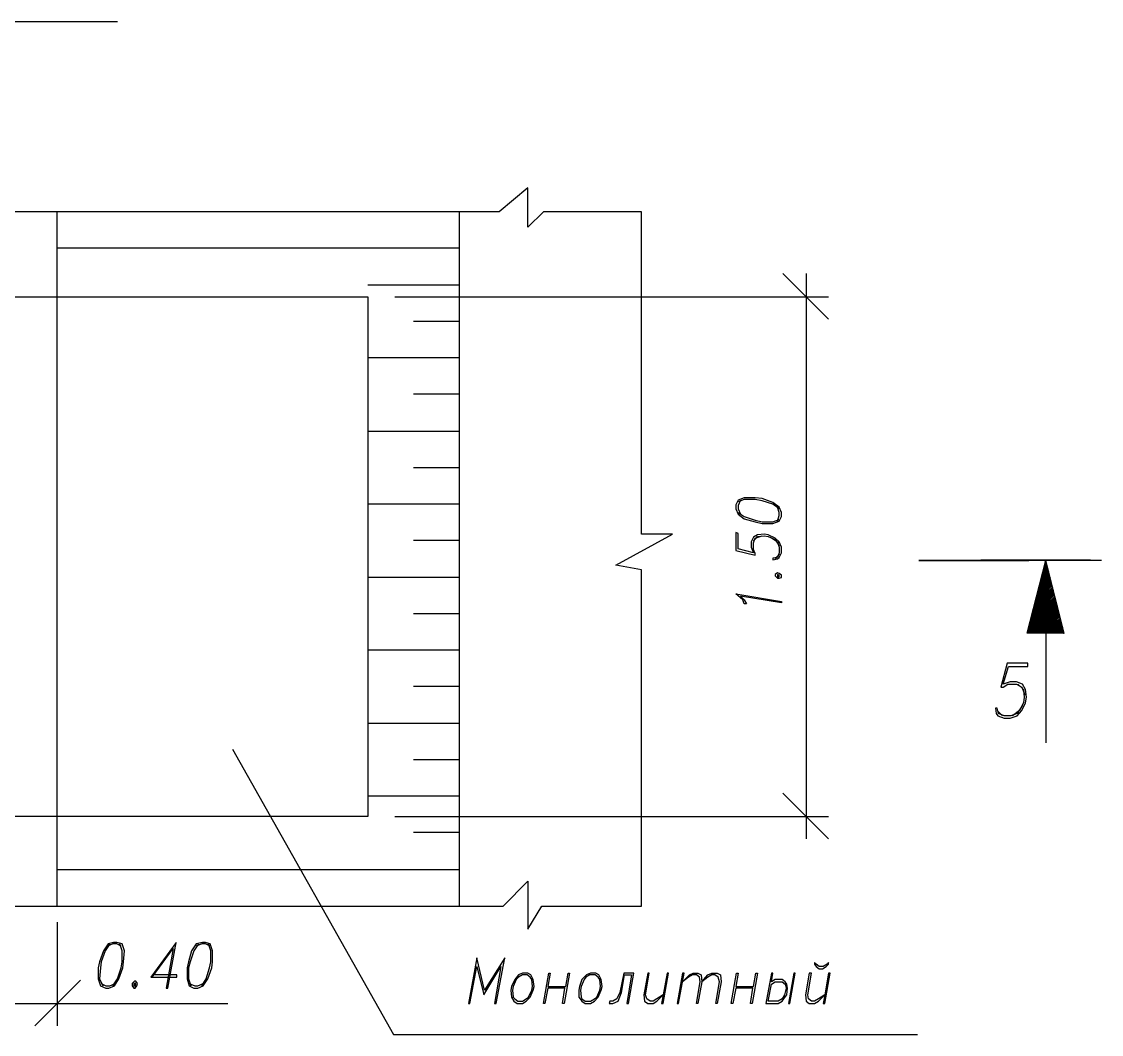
# Model space of a CAD drawing. Header units: millimetres. Extents: x 4241 to 6572, y 870 to 1291.
# Drawn here: x 5348.6 to 5407.7, y 1131.5 to 1187 of the extents above; entities that cross this region are included whole.
import ezdxf

# ---------------------------------------------------------------- set-up
doc = ezdxf.new("R2010")
doc.units = ezdxf.units.MM
for name, color, linetype in [('PDF _0', 7, 'Continuous'), ('PDF _3', 5, 'Continuous'), ('PDF _5', 5, 'Continuous'), ('PDF _6', 7, 'Continuous')]:
    doc.layers.add(name, color=color, linetype=linetype)

msp = doc.modelspace()

# ---------------------------------------------------------------- linework, layer by layer
at = {"layer": 'PDF _0', "lineweight": 25}
for points in [[(5341.1055, 1186.9833), (5353.8059, 1186.9833)], [(5334.5436, 1138.5523), (5374.931, 1138.5523), (5376.2857, 1139.907), (5376.2857, 1137.2823), (5377.0477, 1138.5523), (5382.5089, 1138.5523), (5382.5089, 1156.968), (5381.1119, 1157.222), (5384.2023, 1158.9154), (5382.5089, 1158.9154), (5382.5089, 1176.569), (5377.1324, 1176.569), (5376.2857, 1175.7223), (5376.2857, 1177.8813), (5374.7193, 1176.569), (5334.3742, 1176.569)], [(5372.5179, 1174.5792), (5350.5038, 1174.5792)], [(5372.5179, 1172.5472), (5367.5224, 1172.5472)], [(5372.5179, 1170.5574), (5370.0201, 1170.5574)], [(5372.5179, 1168.5677), (5367.5224, 1168.5677)], [(5372.5179, 1166.578), (5370.0201, 1166.578)], [(5372.5179, 1164.5459), (5367.5224, 1164.5459)], [(5372.5179, 1162.5561), (5370.0201, 1162.5561)], [(5372.5179, 1160.5664), (5367.5224, 1160.5664)], [(5372.5179, 1158.5767), (5370.0201, 1158.5767)], [(5407.6981, 1157.476), (5397.7071, 1157.476)], [(5401.0939, 1157.5183), (5407.1054, 1157.5183)], [(5405.6237, 1153.4965), (5405.666, 1153.4965), (5403.634, 1153.4965), (5404.65, 1157.476), (5404.65, 1147.485)], [(5405.666, 1153.4965), (5404.65, 1157.476), (5404.65, 1157.4336), (5404.6077, 1157.3913)], [(5404.396, 1156.5446), (5404.777, 1156.9256)], [(5404.396, 1156.4599), (5404.8193, 1156.8833)], [(5404.396, 1156.4176), (5404.8193, 1156.8409)], [(5404.4383, 1156.7139), (5404.777, 1157.0103), (5404.4383, 1156.6716)], [(5404.4383, 1156.5869), (5404.777, 1156.968)], [(5404.4807, 1156.8409), (5404.7347, 1157.095)], [(5404.4807, 1156.7986), (5404.777, 1157.0526)], [(5404.523, 1157.0103), (5404.7347, 1157.222)], [(5404.523, 1156.968), (5404.7347, 1157.1796)], [(5404.523, 1156.8833), (5404.7347, 1157.1373)], [(5404.5653, 1157.1796), (5404.6923, 1157.3066)], [(5404.5653, 1157.1373), (5404.6923, 1157.2643), (5404.5653, 1157.095)], [(5404.6077, 1157.3066), (5404.6923, 1157.3913)], [(5404.6077, 1157.2643), (5404.6923, 1157.349)], [(5372.5179, 1156.5446), (5367.5224, 1156.5446)], [(5404.142, 1155.5286), (5404.9463, 1156.2906), (5404.142, 1155.4439)], [(5404.142, 1155.4016), (5404.9463, 1156.2483)], [(5404.1843, 1155.6979), (5404.904, 1156.4176)], [(5404.1843, 1155.6556), (5404.9463, 1156.3753)], [(5404.1843, 1155.5709), (5404.9463, 1156.3329)], [(5404.2267, 1155.8249), (5404.904, 1156.5023)], [(5404.2267, 1155.7826), (5404.904, 1156.4599)], [(5404.269, 1155.9943), (5404.8617, 1156.5869)], [(5404.269, 1155.9519), (5404.8617, 1156.5446)], [(5404.269, 1155.8672), (5404.904, 1156.5446)], [(5404.3113, 1156.1636), (5404.8617, 1156.7139)], [(5404.3113, 1156.1213), (5404.8617, 1156.6716)], [(5404.3113, 1156.0789), (5404.8617, 1156.6293)], [(5404.3537, 1156.3753), (5404.8193, 1156.7986)], [(5404.3537, 1156.2906), (5404.8193, 1156.7563), (5404.3537, 1156.2483)], [(5403.888, 1154.5125), (5405.1157, 1155.6979)], [(5403.888, 1154.4279), (5405.1157, 1155.6556)], [(5403.9726, 1154.7242), (5405.0733, 1155.8249), (5403.9303, 1154.6819)], [(5403.9303, 1154.6395), (5405.0733, 1155.7826)], [(5403.9303, 1154.5549), (5405.0733, 1155.7402)], [(5403.9726, 1154.8089), (5405.0733, 1155.8672)], [(5404.015, 1154.9782), (5405.031, 1155.9943)], [(5404.015, 1154.9359), (5405.031, 1155.9519)], [(5404.015, 1154.8512), (5405.031, 1155.9096)], [(5404.0573, 1155.1476), (5404.9887, 1156.0789), (5404.0573, 1155.1052)], [(5404.0573, 1155.0629), (5405.031, 1156.0366)], [(5404.0996, 1155.3592), (5404.9887, 1156.2059)], [(5404.0996, 1155.2746), (5404.9887, 1156.1636)], [(5404.0996, 1155.2322), (5404.9887, 1156.1213)], [(5403.6763, 1153.6658), (5405.2427, 1155.1899)], [(5403.6763, 1153.6235), (5405.2427, 1155.1476)], [(5403.6763, 1153.5388), (5405.2427, 1155.1052), (5404.65, 1154.4702)], [(5403.7186, 1153.8352), (5405.2004, 1155.3169)], [(5403.7186, 1153.7928), (5405.2004, 1155.2746)], [(5403.7186, 1153.7082), (5405.2004, 1155.2322)], [(5403.7186, 1153.4965), (5405.2427, 1155.0629)], [(5403.761, 1153.9622), (5405.158, 1155.3592)], [(5403.761, 1153.9198), (5405.2004, 1155.3592)], [(5403.8033, 1154.1315), (5405.158, 1155.4862)], [(5403.8033, 1154.0892), (5405.158, 1155.4439)], [(5403.8033, 1154.0468), (5405.158, 1155.4016)], [(5403.8456, 1154.3432), (5405.1157, 1155.5709), (5403.8456, 1154.2585)], [(5403.8456, 1154.2162), (5405.158, 1155.5286)], [(5403.888, 1154.3855), (5405.1157, 1155.6132)], [(5372.5179, 1154.5549), (5370.0201, 1154.5549)], [(5403.761, 1153.4965), (5405.285, 1155.0206)], [(5403.8033, 1153.4965), (5405.285, 1154.9782)], [(5403.8456, 1153.4965), (5405.285, 1154.9359)], [(5403.888, 1153.4965), (5405.285, 1154.8935), (5403.9303, 1153.4965)], [(5403.9726, 1153.4965), (5405.3274, 1154.8512)], [(5404.015, 1153.4965), (5405.3274, 1154.8089)], [(5404.0573, 1153.4965), (5405.3274, 1154.7665)], [(5404.0996, 1153.4965), (5405.3274, 1154.7242)], [(5404.142, 1153.4965), (5405.3697, 1154.6819)], [(5404.1843, 1153.4965), (5405.3697, 1154.6395), (5404.2267, 1153.4965)], [(5404.269, 1153.4965), (5405.3697, 1154.5972)], [(5404.3113, 1153.4965), (5405.3697, 1154.5549)], [(5404.3537, 1153.4965), (5405.412, 1154.5125)], [(5404.396, 1153.4965), (5405.412, 1154.4702)], [(5404.4807, 1153.4965), (5405.412, 1154.4279)], [(5404.523, 1153.4965), (5405.412, 1154.3855), (5404.5653, 1153.4965)], [(5404.6077, 1153.4965), (5405.4544, 1154.3432)], [(5404.65, 1153.4965), (5405.4544, 1154.3009)], [(5404.6923, 1153.4965), (5405.4544, 1154.2585)], [(5404.7347, 1153.4965), (5405.4544, 1154.2162)], [(5404.777, 1153.4965), (5405.4544, 1154.1739)], [(5404.8193, 1153.4965), (5405.4967, 1154.1739)], [(5404.8617, 1153.4965), (5405.4967, 1154.1315)], [(5404.904, 1153.4965), (5405.4967, 1154.0892)], [(5404.9463, 1153.4965), (5405.4967, 1154.0468)], [(5404.9887, 1153.4965), (5405.539, 1154.0045)], [(5405.031, 1153.4965), (5405.539, 1153.9622)], [(5405.0733, 1153.4965), (5405.539, 1153.9198), (5405.1157, 1153.4965)], [(5405.2004, 1153.4965), (5405.539, 1153.8775)], [(5405.2427, 1153.4965), (5405.5814, 1153.8352)], [(5405.285, 1153.4965), (5405.5814, 1153.7928)], [(5405.3274, 1153.4965), (5405.5814, 1153.7505)], [(5405.3697, 1153.4965), (5405.5814, 1153.7082), (5405.412, 1153.4965)], [(5405.4544, 1153.4965), (5405.6237, 1153.6658)], [(5405.4967, 1153.4965), (5405.6237, 1153.6235)], [(5405.539, 1153.4965), (5405.6237, 1153.5812)], [(5405.5814, 1153.4965), (5405.6237, 1153.5388)], [(5372.5179, 1152.5651), (5367.5224, 1152.5651)], [(5403.38, 1149.5594), (5403.0836, 1149.0937), (5402.7449, 1148.9667), (5402.3639, 1148.9667), (5402.0676, 1149.0937), (5401.9829, 1149.39), (5401.8982, 1149.39), (5401.9406, 1149.0937), (5402.0252, 1148.9667), (5402.3639, 1148.8397), (5402.7026, 1148.8397), (5403.0836, 1148.9667), (5403.3376, 1149.263), (5403.5493, 1149.6864), (5403.5916, 1149.9827), (5403.5493, 1150.4061), (5403.38, 1150.7024), (5403.0413, 1150.8294), (5402.7026, 1150.8294), (5402.3216, 1150.7024), (5402.6179, 1151.6761), (5403.6763, 1151.6761), (5403.6763, 1151.8454), (5402.5333, 1151.8454), (5402.1946, 1150.5331), (5402.3216, 1150.5331), (5402.5756, 1150.7024), (5403.0413, 1150.7024), (5403.3376, 1150.5331), (5403.507, 1150.1097)], [(5372.5179, 1150.5754), (5370.0201, 1150.5754)], [(5403.1259, 1150.7024), (5403.4223, 1150.4061), (5403.4646, 1149.9827), (5403.4223, 1149.6864), (5403.2106, 1149.263), (5402.8296, 1148.9667)], [(5402.2793, 1148.9667), (5401.9829, 1149.263)], [(5372.5179, 1148.5433), (5367.5224, 1148.5433)], [(5360.1138, 1147.1463), (5368.9194, 1131.5247), (5397.6224, 1131.5247)], [(5372.5179, 1146.5536), (5370.0201, 1146.5536)], [(5372.5179, 1144.5639), (5367.5224, 1144.5639)], [(5372.5179, 1142.5741), (5370.0201, 1142.5741)], [(5372.5179, 1140.542), (5350.5038, 1140.542)]]:
    msp.add_lwpolyline(points, dxfattribs=at)
at = {"layer": 'PDF _0', "lineweight": 0}
for points in [[(5372.5179, 1176.569), (5372.5179, 1176.569)], [(5372.5179, 1174.5792), (5372.5179, 1174.5792)], [(5372.5179, 1174.5792), (5372.5179, 1174.5792)], [(5372.5179, 1172.5472), (5372.5179, 1172.5472)], [(5372.5179, 1172.5472), (5372.5179, 1172.5472)], [(5372.5179, 1170.6844), (5372.5179, 1170.6844)], [(5372.5179, 1170.5574), (5372.5179, 1170.5574)], [(5403.7186, 1157.476), (5403.7186, 1157.476)], [(5350.5038, 1148.247), (5350.5038, 1148.247)], [(5350.5038, 1148.247), (5350.5038, 1148.247)], [(5350.5038, 1148.247), (5350.5038, 1148.247)], [(5367.5224, 1148.247), (5367.5224, 1148.247)], [(5367.5224, 1148.247), (5367.5224, 1148.247)], [(5367.5224, 1148.247), (5367.5224, 1148.247)], [(5372.5179, 1142.5741), (5372.5179, 1142.5741)], [(5372.5179, 1140.542), (5372.5179, 1140.542)]]:
    msp.add_lwpolyline(points, dxfattribs=at)
at = {"layer": 'PDF _0', "color": 5, "lineweight": 25}
for points in [[(5387.6737, 1160.3124), (5387.8007, 1160.0161), (5388.1394, 1159.762), (5388.7321, 1159.5927), (5389.1131, 1159.508), (5389.7058, 1159.508), (5390.0445, 1159.635), (5390.1715, 1159.8891), (5390.1715, 1160.1007), (5390.0445, 1160.3971), (5389.7058, 1160.6511), (5389.1131, 1160.8628), (5388.7321, 1160.9051), (5388.1394, 1160.9051), (5387.8007, 1160.7781), (5387.6737, 1160.5241)], [(5389.8328, 1156.6293), (5389.9598, 1156.5023), (5390.0445, 1156.5023), (5390.1715, 1156.5446), (5390.1715, 1156.6716), (5390.0445, 1156.7563), (5389.9598, 1156.7986), (5389.8328, 1156.7139)], [(5389.9598, 1156.5869), (5390.0445, 1156.5869), (5390.0445, 1156.6716), (5389.9598, 1156.7139)], [(5390.1715, 1155.2322), (5390.1715, 1155.1476), (5387.9278, 1155.5286), (5388.1394, 1155.3169), (5388.2664, 1155.1052), (5388.1394, 1155.1052), (5388.0548, 1155.3169), (5387.6737, 1155.6556)], [(5353.5942, 1136.5626), (5353.2979, 1136.4779), (5353.0439, 1136.0969), (5352.8322, 1135.5042), (5352.7475, 1135.1655), (5352.7475, 1134.5728), (5352.8745, 1134.1918), (5353.1709, 1134.0648), (5353.3402, 1134.0648), (5353.6366, 1134.1918), (5353.8906, 1134.5728), (5354.1022, 1135.1655), (5354.1446, 1135.5042), (5354.1869, 1136.0969), (5354.0599, 1136.4779), (5353.7636, 1136.5626)], [(5358.4627, 1136.5626), (5358.1241, 1136.4779), (5357.87, 1136.0969), (5357.7007, 1135.5042), (5357.616, 1135.1655), (5357.616, 1134.5728), (5357.743, 1134.1918), (5357.997, 1134.0648), (5358.2087, 1134.0648), (5358.5051, 1134.1918), (5358.7591, 1134.5728), (5358.9708, 1135.1655), (5359.0131, 1135.5042), (5359.0131, 1136.0969), (5358.8861, 1136.4779), (5358.6321, 1136.5626)], [(5354.7373, 1134.4458), (5354.6103, 1134.3188), (5354.6103, 1134.1918), (5354.6949, 1134.0648), (5354.7796, 1134.0648), (5354.8643, 1134.1918), (5354.9066, 1134.3188), (5354.8219, 1134.4458)], [(5354.6949, 1134.3188), (5354.6949, 1134.1918), (5354.7796, 1134.1918), (5354.8219, 1134.3188)]]:
    msp.add_lwpolyline(points, close=True, dxfattribs=at)
for points in [[(5390.0445, 1160.3124), (5389.7058, 1160.5664), (5389.1131, 1160.7357), (5388.7321, 1160.8204), (5388.1394, 1160.8204), (5387.8007, 1160.6934)], [(5387.9278, 1160.7781), (5387.8007, 1160.4817), (5387.8007, 1160.3124), (5387.9278, 1160.0161)], [(5389.9598, 1159.635), (5390.0445, 1159.9314), (5390.0445, 1160.1007), (5389.9598, 1160.3971)], [(5387.8007, 1160.1007), (5388.1394, 1159.8891), (5388.7321, 1159.6774), (5389.1131, 1159.5927), (5389.7058, 1159.5927), (5390.0445, 1159.7197)], [(5389.5788, 1158.746), (5389.9598, 1158.492), (5390.0445, 1158.1957), (5390.0445, 1157.8993), (5389.9598, 1157.6453), (5389.7058, 1157.603), (5389.7058, 1157.5183), (5389.9598, 1157.5606), (5390.0445, 1157.6453), (5390.1715, 1157.8993), (5390.1715, 1158.1957), (5390.0445, 1158.492), (5389.8328, 1158.7037), (5389.4518, 1158.873), (5389.2401, 1158.9154), (5388.8591, 1158.873), (5388.6474, 1158.746), (5388.5204, 1158.492), (5388.5204, 1158.1957), (5388.6474, 1157.8993), (5387.8007, 1158.111), (5387.8007, 1158.9577), (5387.6737, 1159), (5387.6737, 1158.0263), (5388.7321, 1157.7723), (5388.7321, 1157.857), (5388.6474, 1158.0687), (5388.6474, 1158.4497), (5388.7321, 1158.7037), (5389.1131, 1158.8307)], [(5388.6474, 1158.5343), (5388.8591, 1158.7883), (5389.2401, 1158.8307), (5389.4518, 1158.7883), (5389.8328, 1158.619), (5390.0445, 1158.2803)], [(5390.0445, 1157.8146), (5389.8328, 1157.5606)], [(5353.3826, 1136.4779), (5353.1285, 1136.0969), (5352.9169, 1135.5042), (5352.8745, 1135.1655), (5352.8322, 1134.5728), (5353.0015, 1134.1918)], [(5354.0176, 1136.3509), (5353.7636, 1136.4779), (5353.5519, 1136.4779), (5353.2556, 1136.3509)], [(5353.5519, 1134.1918), (5353.8059, 1134.5728), (5354.0176, 1135.1655), (5354.0599, 1135.5042), (5354.0599, 1136.0969), (5353.9329, 1136.4779)], [(5355.711, 1134.6575), (5356.854, 1136.2239), (5356.473, 1134.0648), (5356.5577, 1134.0648), (5357.0233, 1136.5626), (5355.6263, 1134.6575), (5357.0657, 1134.6575), (5357.0657, 1134.7845), (5355.7533, 1134.7845)], [(5358.2511, 1136.4779), (5357.997, 1136.0969), (5357.7854, 1135.5042), (5357.7007, 1135.1655), (5357.7007, 1134.5728), (5357.8277, 1134.1918)], [(5358.8861, 1136.3509), (5358.6321, 1136.4779), (5358.4204, 1136.4779), (5358.1241, 1136.3509)], [(5358.4204, 1134.1918), (5358.6744, 1134.5728), (5358.8437, 1135.1655), (5358.9284, 1135.5042), (5358.9284, 1136.0969), (5358.8014, 1136.4779)], [(5352.9169, 1134.3188), (5353.1709, 1134.1918), (5353.3826, 1134.1918), (5353.6789, 1134.3188)], [(5357.743, 1134.3188), (5358.0394, 1134.1918), (5358.2087, 1134.1918), (5358.5051, 1134.3188)]]:
    msp.add_lwpolyline(points, dxfattribs=at)
at = {"layer": 'PDF _0', "lineweight": 25}
for points in [[(5374.4653, 1133.2181), (5374.55, 1133.2181), (5375.0156, 1135.7159), (5373.9149, 1133.9378), (5373.4916, 1135.7159), (5373.0259, 1133.2181), (5373.1106, 1133.2181), (5373.4916, 1135.2502), (5373.8726, 1133.6838), (5374.804, 1135.2502)], [(5392.7539, 1135.4619), (5392.6693, 1135.3772), (5392.4576, 1135.2502), (5392.2459, 1135.2502), (5392.0766, 1135.3772), (5391.9919, 1135.4619), (5391.9919, 1135.3772), (5392.0766, 1135.2502), (5392.2459, 1135.1232), (5392.4152, 1135.1232), (5392.6269, 1135.2502), (5392.7539, 1135.3772)], [(5375.9893, 1134.8692), (5375.7777, 1134.7845), (5375.566, 1134.5305), (5375.3967, 1134.1495), (5375.3543, 1133.9378), (5375.3967, 1133.5568), (5375.5237, 1133.3451), (5375.693, 1133.2181), (5375.9893, 1133.2181), (5376.201, 1133.3451), (5376.4127, 1133.5568), (5376.582, 1133.9378), (5376.6244, 1134.1495), (5376.582, 1134.5305), (5376.455, 1134.7845), (5376.2857, 1134.8692)], [(5375.9893, 1134.7845), (5375.7777, 1134.6575), (5375.6507, 1134.5305), (5375.4813, 1134.1495), (5375.439, 1133.9378), (5375.4813, 1133.5568), (5375.566, 1133.4721), (5375.7353, 1133.3451), (5375.9893, 1133.3451), (5376.201, 1133.4721), (5376.328, 1133.5568), (5376.4974, 1133.9378), (5376.5397, 1134.1495), (5376.4974, 1134.5305), (5376.4127, 1134.6575), (5376.2433, 1134.7845)], [(5377.217, 1133.2181), (5377.1324, 1133.2181), (5377.4287, 1134.8692), (5377.5134, 1134.8692), (5377.3864, 1134.1495), (5378.3601, 1134.1495), (5378.4871, 1134.8692), (5378.5718, 1134.8692), (5378.2754, 1133.2181), (5378.1907, 1133.2181), (5378.3178, 1134.0648), (5377.3864, 1134.0648)], [(5379.7148, 1134.8692), (5379.5031, 1134.7845), (5379.2491, 1134.5305), (5379.1221, 1134.1495), (5379.0798, 1133.9378), (5379.0798, 1133.5568), (5379.2491, 1133.3451), (5379.4185, 1133.2181), (5379.7148, 1133.2181), (5379.9265, 1133.3451), (5380.1382, 1133.5568), (5380.3075, 1133.9378), (5380.3498, 1134.1495), (5380.3075, 1134.5305), (5380.1805, 1134.7845), (5380.0111, 1134.8692)], [(5379.6725, 1134.7845), (5379.4608, 1134.6575), (5379.3761, 1134.5305), (5379.2068, 1134.1495), (5379.1644, 1133.9378), (5379.2068, 1133.5568), (5379.2491, 1133.4721), (5379.4185, 1133.3451), (5379.7148, 1133.3451), (5379.9265, 1133.4721), (5380.0535, 1133.5568), (5380.2228, 1133.9378), (5380.2652, 1134.1495), (5380.2228, 1134.5305), (5380.1382, 1134.6575), (5379.9688, 1134.7845)], [(5381.7045, 1133.2181), (5381.7892, 1133.2181), (5382.0856, 1134.8692), (5381.5352, 1134.8692), (5381.3235, 1133.8108), (5381.1542, 1133.4721), (5380.9425, 1133.3451), (5380.7732, 1133.3451), (5380.7308, 1133.2181), (5380.9425, 1133.2181), (5381.2389, 1133.3451), (5381.4082, 1133.8108), (5381.5775, 1134.7845), (5381.9585, 1134.7845)], [(5383.6943, 1133.6838), (5383.3556, 1133.4721), (5383.1439, 1133.3451), (5382.9746, 1133.3451), (5382.8052, 1133.4721), (5382.7206, 1133.6838), (5382.9322, 1134.8692), (5382.8476, 1134.8692), (5382.6359, 1133.6838), (5382.6782, 1133.3451), (5382.8476, 1133.2181), (5383.1439, 1133.2181), (5383.3556, 1133.3451), (5383.6943, 1133.6838), (5383.6096, 1133.2181), (5383.6943, 1133.2181), (5383.9906, 1134.8692), (5383.9059, 1134.8692)], [(5384.541, 1133.2181), (5384.8373, 1134.8692), (5384.7526, 1134.8692), (5384.4563, 1133.2181)], [(5385.5993, 1133.2181), (5385.5147, 1133.2181), (5385.7263, 1134.4035), (5385.684, 1134.6575), (5385.5147, 1134.7845), (5385.303, 1134.7845), (5385.0913, 1134.6575), (5384.7526, 1134.4035), (5385.1337, 1134.7845), (5385.3453, 1134.8692), (5385.5993, 1134.8692), (5385.7687, 1134.7845), (5385.811, 1134.4035)], [(5386.6577, 1133.2181), (5386.573, 1133.2181), (5386.7847, 1134.4035), (5386.7, 1134.6575), (5386.5307, 1134.7845), (5386.3614, 1134.7845), (5386.1497, 1134.6575), (5385.811, 1134.4035), (5386.1497, 1134.7845), (5386.3614, 1134.8692), (5386.6577, 1134.8692), (5386.827, 1134.7845), (5386.8694, 1134.4035)], [(5387.5044, 1133.2181), (5387.4197, 1133.2181), (5387.7161, 1134.8692), (5387.8007, 1134.8692), (5387.6737, 1134.1495), (5388.6474, 1134.1495), (5388.7744, 1134.8692), (5388.8591, 1134.8692), (5388.5628, 1133.2181), (5388.4781, 1133.2181), (5388.6051, 1134.0648), (5387.6737, 1134.0648)], [(5389.6211, 1134.8692), (5389.3248, 1133.2181), (5390.0022, 1133.2181), (5390.2138, 1133.3451), (5390.2985, 1133.4721), (5390.4678, 1133.6838), (5390.5102, 1134.0648), (5390.4678, 1134.2765), (5390.3832, 1134.4035), (5390.2138, 1134.5305), (5389.8328, 1134.5305), (5389.6211, 1134.4035), (5389.7058, 1134.8692)], [(5389.6211, 1134.2765), (5389.8328, 1134.4035), (5390.2138, 1134.4035), (5390.3832, 1134.2765), (5390.4255, 1134.0648), (5390.3408, 1133.6838), (5390.2138, 1133.4721), (5390.0022, 1133.3451), (5389.4518, 1133.3451)], [(5390.9335, 1134.8692), (5390.8489, 1134.8692), (5390.5525, 1133.2181), (5390.6372, 1133.2181)], [(5392.5422, 1133.6838), (5392.2036, 1133.4721), (5391.9919, 1133.3451), (5391.8226, 1133.3451), (5391.6532, 1133.4721), (5391.6109, 1133.6838), (5391.8226, 1134.8692), (5391.6956, 1134.8692), (5391.4839, 1133.6838), (5391.5262, 1133.3451), (5391.6956, 1133.2181), (5391.9919, 1133.2181), (5392.2036, 1133.3451), (5392.5422, 1133.6838), (5392.4576, 1133.2181), (5392.5422, 1133.2181), (5392.8386, 1134.8692), (5392.7539, 1134.8692)]]:
    msp.add_lwpolyline(points, close=True, dxfattribs=at)
at = {"layer": 'PDF _0', "color": 5, "lineweight": 0}
msp.add_lwpolyline([(5350.5038, 1133.2181), (5350.5038, 1133.2181)], dxfattribs=at)
at = {"layer": 'PDF _3', "lineweight": 25}
for points in [[(5392.7539, 1170.6844), (5390.2562, 1173.1822)], [(5391.5262, 1173.1822), (5391.5262, 1142.2354)], [(5369.0041, 1171.9121), (5392.7539, 1171.9121)], [(5392.7539, 1142.2354), (5390.2562, 1144.7332)], [(5369.0041, 1143.4631), (5392.7539, 1143.4631)], [(5350.5038, 1137.6633), (5350.5038, 1131.9904)], [(5349.2761, 1131.9904), (5351.7738, 1134.4882)], [(5340.4704, 1133.2181), (5359.8598, 1133.2181)]]:
    msp.add_lwpolyline(points, dxfattribs=at)
at = {"layer": 'PDF _3', "lineweight": 0}
msp.add_lwpolyline([(5391.5262, 1143.4631), (5391.5262, 1143.4631)], dxfattribs=at)
at = {"layer": 'PDF _5', "lineweight": 25}
msp.add_lwpolyline([(5397.7071, 1157.476), (5403.7186, 1157.476)], dxfattribs=at)
at = {"layer": 'PDF _6', "lineweight": 25}
for points in [[(5350.5038, 1138.5523), (5350.5038, 1176.569)], [(5372.5179, 1176.569), (5372.5179, 1138.5523)]]:
    msp.add_lwpolyline(points, dxfattribs=at)
at = {"layer": 'PDF _6', "lineweight": 30}
msp.add_lwpolyline([(5341.9945, 1143.4631), (5341.9945, 1171.9121), (5367.5224, 1171.9121), (5367.5224, 1143.4631)], close=True, dxfattribs=at)

doc.saveas('drawing.dxf')
